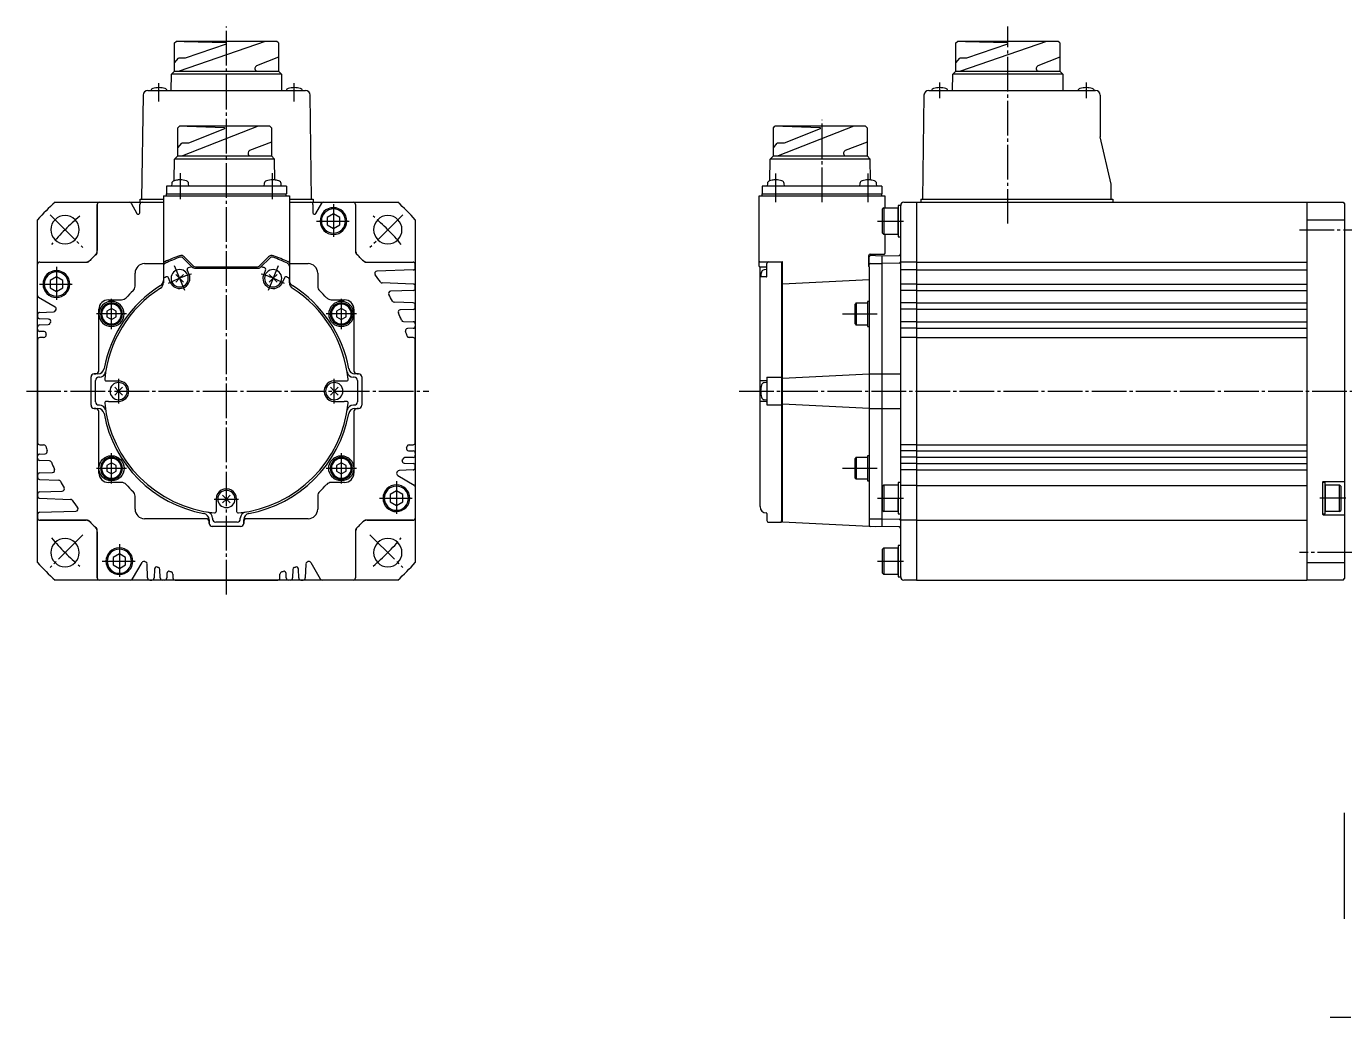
# Model space of a CAD drawing. Extents: x 0 to 707, y 0 to 380.
# Drawn here: x 0 to 418.7, y 65 to 379.8 of the extents above; entities that cross this region are included whole.
import ezdxf

# ---------------------------------------------------------------- set-up
doc = ezdxf.new("R2010")
doc.units = 0
doc.header["$MEASUREMENT"] = 0
doc.linetypes.add('DASH_CENTER', pattern=[14, 11, -1, 1, -1])
doc.layers.get('0').update_dxf_attribs({"linetype": 'CONTINUOUS'})
doc.layers.add('1', color=7, linetype='CONTINUOUS')

msp = doc.modelspace()

# ---------------------------------------------------------------- linework, layer by layer
at = {"color": 1, "linetype": 'DASH_CENTER'}
for p, q in [((63.54, 199.36), (63.54, 379.76)), ((311.72, 317.11), (311.72, 379.76)), ((42.1, 355.93), (42.1, 361.67)), ((85.1, 355.93), (85.1, 361.67)), ((290.12, 356.93), (290.12, 361.93)), ((336.62, 361.93), (336.62, 356.93)), ((252.72, 323.93), (252.72, 350.07)), ((48.86, 333.11), (48.86, 324.85)), ((78.22, 324.85), (78.22, 333.11)), ((238.04, 323.93), (238.04, 333.02)), ((267.4, 323.93), (267.4, 333.02)), ((97.54, 323.35), (97.54, 312.94)), ((7.51, 319.96), (17.95, 309.52)), ((119.58, 319.96), (109.14, 309.52)), ((92.12, 317.93), (102.53, 317.93)), ((270.34, 317.93), (278.61, 317.93)), ((404.35, 315.19), (421.1, 315.19)), ((9.54, 303.35), (9.54, 292.94)), ((50.32, 295.85), (47.07, 303.7)), ((80.02, 303.7), (76.77, 295.85)), ((4.12, 297.93), (14.53, 297.93)), ((27.04, 283.63), (27.04, 293.23)), ((100.04, 293.23), (100.04, 283.63)), ((31.84, 288.43), (22.24, 288.43)), ((104.84, 288.43), (95.24, 288.43)), ((259.22, 288.43), (270.72, 288.43)), ((0, 263.93), (127.85, 263.93)), ((29.29, 267.82), (29.29, 260.04)), ((97.79, 260.04), (97.79, 267.82)), ((226.42, 263.93), (475.72, 263.93)), ((232.47, 263.93), (236.33, 263.93)), ((27.04, 234.63), (27.04, 244.23)), ((100.04, 244.23), (100.04, 234.63)), ((22.24, 239.43), (31.84, 239.43)), ((95.24, 239.43), (104.84, 239.43)), ((259.22, 239.43), (270.72, 239.43)), ((117.54, 235.35), (117.54, 224.94)), ((59.65, 229.68), (67.43, 229.68)), ((112.12, 229.93), (122.53, 229.93)), ((270.34, 229.93), (278.61, 229.93)), ((419.1, 229.93), (410.84, 229.93)), ((17.95, 218.33), (7.51, 207.89)), ((109.14, 218.33), (119.58, 207.89)), ((29.54, 215.35), (29.54, 204.94)), ((24.12, 209.93), (34.53, 209.93)), ((270.34, 209.93), (278.61, 209.93)), ((421.1, 212.66), (404.35, 212.66)), ((476.72, 65), (414.1, 65))]:
    msp.add_line(p, q, dxfattribs=at)
at = {"color": 7, "linetype": 'Continuous'}
for p, q in [((47.05, 374.48), (47.55, 374.98)), ((47.05, 365.54), (47.05, 374.48)), ((79.54, 374.98), (47.55, 374.98)), ((79.54, 374.98), (47.56, 374.98)), ((75.87, 374.98), (48.57, 365.54)), ((50.07, 374.98), (63.49, 374.59)), ((63.49, 374.12), (50.48, 369.63)), ((63.49, 374.59), (63.49, 374.12)), ((80.04, 374.48), (79.54, 374.98)), ((80.04, 374.48), (80.04, 365.54)), ((295.23, 374.48), (295.73, 374.98)), ((295.23, 365.54), (295.23, 374.48)), ((327.72, 374.98), (295.73, 374.98)), ((327.72, 374.98), (295.74, 374.98)), ((324.05, 374.98), (296.75, 365.54)), ((298.25, 374.98), (311.67, 374.59)), ((311.67, 374.12), (298.66, 369.63)), ((311.67, 374.59), (311.67, 374.12)), ((328.22, 374.48), (327.72, 374.98)), ((328.22, 374.48), (328.22, 365.54)), ((47.05, 368.13), (48.3, 369.63)), ((50.48, 369.63), (48.3, 369.63)), ((80.04, 369.95), (73.08, 367.22)), ((295.23, 368.13), (296.48, 369.63)), ((298.66, 369.63), (296.48, 369.63)), ((328.22, 369.95), (321.26, 367.22)), ((46.01, 359.43), (46.05, 364.54)), ((46.05, 364.54), (47.05, 365.54)), ((81.04, 364.54), (46.05, 364.54)), ((47.05, 365.54), (73.35, 365.54)), ((72.6, 366.53), (72.6, 366.29)), ((73.35, 365.54), (80.04, 365.54)), ((80.04, 365.54), (81.04, 364.54)), ((80.04, 365.54), (81.04, 364.54)), ((81.04, 364.54), (81.07, 359.43)), ((294.2, 359.43), (294.23, 364.54)), ((294.23, 364.54), (295.23, 365.54)), ((329.22, 364.54), (294.23, 364.54)), ((295.23, 365.54), (321.53, 365.54)), ((320.78, 366.53), (320.78, 366.29)), ((321.53, 365.54), (328.22, 365.54)), ((328.22, 365.54), (329.22, 364.54)), ((328.22, 365.54), (329.22, 364.54)), ((329.22, 364.54), (329.25, 359.43)), ((37.08, 357.95), (36.61, 324.93)), ((38.58, 359.43), (63.6, 359.43)), ((63.6, 359.43), (88.62, 359.43)), ((90.6, 324.93), (90.12, 357.95)), ((285.1, 357.95), (284.63, 324.93)), ((286.6, 359.43), (313.12, 359.43)), ((313.12, 359.43), (339.62, 359.43)), ((341.12, 357.93), (341.12, 344.63)), ((48.1, 347.57), (48.6, 348.07)), ((48.1, 338.63), (48.1, 347.57)), ((77.35, 348.07), (48.6, 348.07)), ((77.35, 348.07), (48.86, 348.07)), ((73.68, 348.07), (49.62, 338.63)), ((51.12, 348.07), (62.97, 347.68)), ((62.97, 347.68), (62.97, 347.21)), ((77.85, 347.57), (77.35, 348.07)), ((77.85, 347.57), (77.85, 338.63)), ((237.28, 347.57), (237.78, 348.07)), ((237.28, 338.63), (237.28, 347.57)), ((266.53, 348.07), (237.78, 348.07)), ((266.53, 348.07), (238.04, 348.07)), ((262.86, 348.07), (238.8, 338.63)), ((240.3, 348.07), (252.15, 347.68)), ((252.15, 347.68), (252.15, 347.21)), ((267.03, 347.57), (266.53, 348.07)), ((267.03, 347.57), (267.03, 338.63)), ((62.97, 347.21), (51.53, 342.72)), ((252.15, 347.21), (240.71, 342.72)), ((344.62, 329.63), (341.12, 344.63)), ((48.1, 341.22), (49.35, 342.72)), ((51.53, 342.72), (49.35, 342.72)), ((70.41, 339.61), (70.41, 339.38)), ((77.85, 343.04), (70.88, 340.31)), ((237.28, 341.22), (238.53, 342.72)), ((240.71, 342.72), (238.53, 342.72)), ((259.59, 339.61), (259.59, 339.38)), ((267.03, 343.04), (260.07, 340.31)), ((46.99, 330.89), (47.1, 337.63)), ((47.1, 337.63), (48.1, 338.63)), ((78.85, 337.63), (47.1, 337.63)), ((48.1, 338.63), (71.16, 338.63)), ((71.16, 338.63), (77.85, 338.63)), ((77.85, 338.63), (78.85, 337.63)), ((77.85, 338.63), (78.85, 337.63)), ((78.95, 330.89), (78.85, 337.63)), ((236.17, 330.76), (236.28, 337.63)), ((236.28, 337.63), (237.28, 338.63)), ((268.03, 337.63), (236.28, 337.63)), ((237.28, 338.63), (260.34, 338.63)), ((260.34, 338.63), (267.03, 338.63)), ((267.03, 338.63), (268.03, 337.63)), ((267.03, 338.63), (268.03, 337.63)), ((268.13, 330.98), (268.03, 337.63)), ((82.59, 329.02), (44.49, 329.02)), ((44.49, 329.02), (44.49, 326.63)), ((44.49, 326.63), (82.59, 326.63)), ((44.54, 325.93), (44.54, 326.63)), ((46.19, 329.86), (46.11, 329.02)), ((51.61, 329.02), (51.54, 329.86)), ((75.55, 329.86), (75.47, 329.02)), ((80.97, 329.02), (80.9, 329.86)), ((82.54, 325.93), (82.54, 326.63)), ((82.59, 329.02), (82.59, 326.63)), ((233.67, 329.02), (233.67, 326.63)), ((271.77, 329.02), (233.67, 329.02)), ((233.67, 326.63), (271.77, 326.63)), ((233.72, 325.93), (233.72, 326.63)), ((235.37, 329.86), (235.29, 329.02)), ((240.79, 329.02), (240.72, 329.86)), ((264.73, 329.86), (264.65, 329.02)), ((270.15, 329.02), (270.08, 329.86)), ((271.72, 325.93), (271.72, 326.63)), ((271.77, 329.02), (271.77, 326.63)), ((344.62, 324.93), (344.62, 329.63)), ((9.13, 323.93), (22.54, 323.93)), ((22.54, 323.93), (24.54, 323.93)), ((22.54, 323.23), (22.54, 308.59)), ((22.54, 308.04), (22.54, 323.23)), ((23.18, 323.93), (32.64, 323.93)), ((23.24, 323.93), (23.54, 323.93)), ((23.54, 323.93), (24.24, 323.93)), ((24.54, 323.93), (39.54, 323.93)), ((33.25, 323.58), (35.11, 320.35)), ((36.05, 320.6), (36.05, 323.23)), ((36.1, 323.93), (36.1, 324.93)), ((36.1, 324.93), (43.54, 324.93)), ((36.1, 323.93), (36.6, 323.93)), ((36.75, 323.93), (43.54, 323.93)), ((43.54, 325.93), (83.54, 325.93)), ((43.54, 325.93), (83.54, 325.93)), ((43.54, 325.93), (83.54, 325.93)), ((43.54, 325.93), (43.54, 299.11)), ((83.54, 325.93), (83.54, 299.11)), ((83.54, 324.93), (91.1, 324.93)), ((83.54, 323.93), (90.34, 323.93)), ((87.54, 323.93), (103.84, 323.93)), ((90.6, 323.93), (91.1, 323.93)), ((91.04, 323.23), (91.04, 320.6)), ((91.1, 324.93), (91.1, 323.93)), ((91.97, 320.35), (93.84, 323.58)), ((94.44, 323.93), (103.84, 323.93)), ((102.84, 323.93), (103.54, 323.93)), ((103.54, 323.93), (103.84, 323.93)), ((103.84, 323.93), (104.54, 323.93)), ((104.54, 323.93), (117.96, 323.93)), ((104.54, 323.23), (104.54, 308.59)), ((104.54, 323.23), (104.54, 308.04)), ((232.72, 325.93), (272.72, 325.93)), ((232.72, 305.2), (232.72, 325.93)), ((272.72, 325.93), (272.72, 322.18)), ((276.92, 322.93), (276.92, 312.93)), ((277.72, 322.93), (276.92, 322.93)), ((277.72, 263.93), (277.72, 322.91)), ((278.71, 323.91), (281.22, 323.95)), ((281.22, 323.95), (282.72, 323.93)), ((282.72, 323.93), (406.72, 323.93)), ((282.72, 323.93), (282.72, 203.93)), ((284.12, 324.93), (284.12, 323.93)), ((284.12, 324.93), (345.12, 324.93)), ((345.12, 324.93), (345.12, 323.93)), ((406.72, 323.93), (418.22, 323.93)), ((406.72, 323.93), (406.72, 203.93)), ((418.22, 323.93), (418.72, 323.43)), ((418.72, 323.43), (418.72, 263.93)), ((3.54, 304.93), (3.54, 318.34)), ((97.54, 320.24), (95.54, 319.08)), ((95.54, 319.08), (95.54, 316.77)), ((99.54, 319.08), (97.54, 320.24)), ((99.54, 316.77), (99.54, 319.08)), ((123.54, 318.34), (123.54, 304.93)), ((272.32, 322.18), (271.92, 321.78)), ((271.92, 314.08), (271.92, 321.78)), ((272.32, 322.18), (272.32, 313.68)), ((272.32, 322.18), (276.92, 322.18)), ((276.92, 317.93), (276.92, 322.18)), ((406.72, 318.34), (418.72, 318.34)), ((95.54, 316.77), (97.54, 315.62)), ((97.54, 315.62), (99.54, 316.77)), ((271.92, 314.08), (272.32, 313.68)), ((276.92, 313.68), (276.92, 317.93)), ((276.92, 313.68), (272.32, 313.68)), ((272.72, 313.68), (272.72, 307.63)), ((276.92, 312.93), (277.72, 312.93)), ((49.78, 306.19), (52.6, 303.37)), ((50.17, 306.55), (53, 303.72)), ((74.09, 303.72), (76.92, 306.55)), ((74.48, 303.37), (77.3, 306.19)), ((267.52, 306.93), (267.52, 303.63)), ((267.72, 303.43), (267.72, 306.63)), ((268.02, 307.43), (272.52, 307.43)), ((269.72, 306.96), (268.02, 306.93)), ((269.72, 306.96), (271.72, 306.93)), ((271.72, 306.94), (277.23, 307.03)), ((271.72, 306.94), (271.72, 220.92)), ((277.72, 220.32), (277.72, 307.53)), ((3.54, 304.23), (3.54, 304.93)), ((3.54, 263.93), (3.54, 304.23)), ((3.54, 294.33), (3.54, 304.23)), ((4.24, 304.93), (18.88, 304.93)), ((4.24, 304.93), (19.43, 304.93)), ((37.54, 304.43), (43.54, 304.43)), ((43.54, 303.61), (43.54, 298.35)), ((51.7, 301.02), (51.11, 302.43)), ((53.66, 302.93), (73.42, 302.93)), ((53.71, 303.43), (73.38, 303.43)), ((75.98, 302.43), (75.39, 301.02)), ((83.54, 304.43), (89.54, 304.43)), ((107.65, 304.93), (122.84, 304.93)), ((108.21, 304.93), (122.84, 304.93)), ((122.87, 302.4), (111.35, 302)), ((123.54, 304.93), (123.54, 304.23)), ((123.54, 304.23), (123.54, 263.93)), ((123.54, 303.23), (123.54, 304.23)), ((123.54, 303.93), (123.54, 304.23)), ((123.54, 303.1), (123.54, 303.23)), ((232.72, 303.63), (232.72, 305.2)), ((232.92, 305), (240.02, 305)), ((232.92, 303.43), (235.17, 303.43)), ((233.02, 303.17), (233.02, 300.05)), ((233.22, 303.37), (235.02, 303.37)), ((235.22, 302.52), (234.38, 302.45)), ((235.02, 303.37), (235.02, 303.37)), ((235.22, 303.57), (235.22, 304.5)), ((235.22, 300.45), (235.22, 303.57)), ((239.82, 305), (239.82, 222.73)), ((240.22, 222.33), (240.22, 304.8)), ((267.72, 303.43), (267.72, 220.93)), ((268.02, 304.43), (269.72, 304.46)), ((269.72, 304.46), (271.72, 304.43)), ((277.23, 304.53), (271.72, 304.44)), ((282.72, 304.93), (406.72, 304.93)), ((282.72, 302.43), (406.72, 302.43)), ((9.54, 300.24), (7.54, 299.08)), ((7.54, 299.08), (7.54, 296.77)), ((11.54, 299.08), (9.54, 300.24)), ((11.54, 296.77), (11.54, 299.08)), ((34.54, 297.23), (34.54, 301.43)), ((45.69, 298.53), (45.11, 299.94)), ((48.69, 299.77), (47.46, 301.01)), ((48.69, 299.77), (47.46, 298.54)), ((48.69, 299.77), (49.93, 301.01)), ((48.69, 299.77), (49.93, 298.54)), ((77.16, 301.01), (78.39, 299.77)), ((77.16, 298.54), (78.39, 299.77)), ((79.63, 301.01), (78.39, 299.77)), ((79.63, 298.54), (78.39, 299.77)), ((81.98, 299.94), (81.4, 298.53)), ((83.54, 298.35), (83.54, 299.42)), ((92.54, 301.43), (92.54, 297.23)), ((122.87, 297.95), (113.07, 298.29)), ((233.02, 300.05), (233.02, 298.25)), ((233.02, 298.25), (233.02, 267.38)), ((235.02, 300.25), (233.22, 300.25)), ((235.02, 300.25), (235.02, 300.25)), ((240.22, 297.99), (267.72, 299.39)), ((282.72, 297.93), (406.72, 297.93)), ((3.89, 293.72), (9.12, 290.7)), ((7.54, 296.77), (9.54, 295.62)), ((9.54, 295.62), (11.54, 296.77)), ((122.87, 295.9), (115.69, 295.65)), ((123.54, 296.6), (123.54, 297.25)), ((282.72, 295.93), (406.72, 295.93)), ((4.22, 288.95), (8.66, 289.11)), ((23.04, 270.43), (23.04, 289.93)), ((27.04, 290.16), (25.54, 289.29)), ((25.54, 289.29), (25.54, 287.56)), ((26.04, 292.93), (30.24, 292.93)), ((28.54, 289.29), (27.04, 290.16)), ((28.54, 287.56), (28.54, 289.29)), ((96.85, 292.93), (101.04, 292.93)), ((100.04, 290.16), (98.54, 289.29)), ((98.54, 289.29), (98.54, 287.56)), ((101.54, 289.29), (100.04, 290.16)), ((101.54, 287.56), (101.54, 289.29)), ((104.04, 289.93), (104.04, 270.43)), ((122.87, 291.95), (116.88, 292.16)), ((122.87, 289.9), (118.77, 289.76)), ((123.54, 290.6), (123.54, 291.25)), ((263.57, 291.93), (263.22, 291.58)), ((263.22, 285.28), (263.22, 291.58)), ((263.57, 291.93), (267.22, 291.93)), ((263.57, 291.93), (263.57, 284.93)), ((267.72, 292.43), (267.22, 292.43)), ((267.22, 292.43), (267.22, 284.43)), ((282.72, 291.93), (406.72, 291.93)), ((282.72, 289.93), (406.72, 289.93)), ((3.54, 288.25), (3.54, 287.6)), ((7.06, 286.8), (4.22, 286.9)), ((4.22, 284.95), (6.92, 285.04)), ((25.54, 287.56), (27.04, 286.69)), ((27.04, 286.69), (28.54, 287.56)), ((98.54, 287.56), (100.04, 286.69)), ((100.04, 286.69), (101.54, 287.56)), ((119.76, 286.06), (122.87, 285.95)), ((123.54, 285.25), (123.54, 284.6)), ((263.22, 285.28), (263.57, 284.93)), ((267.22, 284.93), (263.57, 284.93)), ((282.72, 285.93), (406.72, 285.93)), ((3.54, 283.6), (3.54, 284.25)), ((5.67, 282.85), (4.22, 282.9)), ((5.48, 280.93), (4.24, 280.93)), ((122.87, 283.9), (121.1, 283.84)), ((122.9, 280.93), (121.61, 280.93)), ((267.22, 284.43), (267.72, 284.43)), ((282.72, 283.93), (406.72, 283.93)), ((282.72, 280.93), (406.72, 280.93)), ((3.54, 280.23), (3.54, 263.93)), ((123.54, 263.93), (123.54, 280.23)), ((20.54, 259.43), (20.54, 268.43)), ((20.54, 259.43), (20.54, 268.43)), ((20.54, 259.43), (20.54, 268.43)), ((20.54, 259.43), (20.54, 268.43)), ((21.54, 269.43), (22.04, 269.43)), ((22.73, 269.43), (21.54, 269.43)), ((23.2, 268.33), (22.94, 268.33)), ((104.14, 268.33), (103.89, 268.33)), ((105.54, 269.43), (104.36, 269.43)), ((105.04, 269.43), (105.54, 269.43)), ((106.54, 268.43), (106.54, 259.43)), ((106.54, 268.43), (106.54, 259.43)), ((106.54, 268.43), (106.54, 259.43)), ((106.54, 268.43), (106.54, 259.43)), ((235.22, 268.33), (235.22, 259.53)), ((235.22, 268.33), (239.82, 268.33)), ((240.22, 268.03), (267.72, 269.43)), ((267.72, 269.43), (271.72, 269.43)), ((271.72, 269.43), (277.72, 269.43)), ((3.54, 223.63), (3.54, 263.93)), ((3.54, 263.93), (3.54, 247.63)), ((21.94, 260.53), (21.94, 267.33)), ((25.38, 267.18), (26.09, 267.18)), ((26.09, 267.18), (29.29, 267.18)), ((29.29, 263.93), (28.06, 265.16)), ((29.29, 263.93), (28.06, 262.69)), ((29.29, 263.93), (30.53, 265.16)), ((29.29, 263.93), (30.53, 262.69)), ((97.79, 263.93), (96.56, 265.16)), ((97.79, 263.93), (96.56, 262.69)), ((97.79, 267.18), (100.99, 267.18)), ((97.79, 263.93), (99.03, 265.16)), ((97.79, 263.93), (99.03, 262.69)), ((100.99, 267.18), (101.71, 267.18)), ((105.14, 267.33), (105.14, 260.53)), ((123.54, 263.93), (123.54, 223.63)), ((123.54, 247.63), (123.54, 263.93)), ((233.02, 267.18), (233.02, 260.68)), ((235.02, 267.18), (233.22, 267.18)), ((235.22, 266.68), (234.38, 266.61)), ((235.02, 267.18), (234.99, 267.18)), ((277.72, 204.94), (277.72, 263.93)), ((418.72, 263.93), (418.72, 204.43)), ((26.09, 260.68), (25.38, 260.68)), ((26.09, 260.68), (29.29, 260.68)), ((97.79, 260.68), (100.99, 260.68)), ((101.71, 260.68), (100.99, 260.68)), ((233.02, 260.48), (233.02, 227.26)), ((234.99, 260.67), (233.22, 260.68)), ((234.38, 261.26), (235.22, 261.18)), ((234.99, 260.67), (235.02, 260.67)), ((267.72, 258.43), (240.22, 259.82)), ((22.04, 258.43), (21.54, 258.43)), ((21.54, 258.43), (22.73, 258.43)), ((22.94, 259.53), (23.2, 259.53)), ((23.04, 237.93), (23.04, 257.43)), ((103.89, 259.53), (104.14, 259.53)), ((104.04, 257.43), (104.04, 237.93)), ((104.36, 258.43), (105.54, 258.43)), ((105.54, 258.43), (105.04, 258.43)), ((235.22, 259.53), (239.82, 259.53)), ((267.72, 258.43), (271.72, 258.43)), ((271.72, 258.43), (277.72, 258.43)), ((3.54, 242.6), (3.54, 243.25)), ((4.22, 243.95), (5.99, 244.01)), ((4.24, 246.93), (5.48, 246.93)), ((122.87, 242.9), (120.16, 242.81)), ((121.42, 245), (122.87, 244.95)), ((121.61, 246.93), (122.84, 246.93)), ((123.54, 244.25), (123.54, 243.6)), ((263.57, 242.93), (263.22, 242.58)), ((263.57, 242.93), (263.57, 235.93)), ((263.57, 242.93), (267.22, 242.93)), ((267.22, 243.43), (267.22, 235.43)), ((267.72, 243.43), (267.22, 243.43)), ((282.72, 246.93), (406.72, 246.93)), ((282.72, 244.93), (406.72, 244.93)), ((282.72, 242.93), (406.72, 242.93)), ((7.33, 241.79), (4.22, 241.9)), ((27.04, 241.16), (25.54, 240.29)), ((25.54, 240.29), (25.54, 238.56)), ((28.54, 240.29), (27.04, 241.16)), ((28.54, 238.56), (28.54, 240.29)), ((100.04, 241.16), (98.54, 240.29)), ((98.54, 240.29), (98.54, 238.56)), ((101.54, 240.29), (100.04, 241.16)), ((101.54, 238.56), (101.54, 240.29)), ((122.87, 238.9), (118.43, 238.75)), ((120.02, 241.05), (122.87, 240.95)), ((123.54, 239.6), (123.54, 240.25)), ((263.22, 236.28), (263.22, 242.58)), ((282.72, 240.93), (406.72, 240.93)), ((282.72, 238.93), (406.72, 238.93)), ((3.54, 237.25), (3.54, 236.6)), ((4.22, 237.95), (8.32, 238.09)), ((4.22, 235.9), (10.21, 235.69)), ((25.54, 238.56), (27.04, 237.69)), ((30.24, 234.93), (26.04, 234.93)), ((27.04, 237.69), (28.54, 238.56)), ((101.04, 234.93), (96.85, 234.93)), ((98.54, 238.56), (100.04, 237.69)), ((100.04, 237.69), (101.54, 238.56)), ((117.96, 237.15), (123.19, 234.12)), ((263.22, 236.28), (263.57, 235.93)), ((267.22, 235.93), (263.57, 235.93)), ((267.22, 235.43), (267.72, 235.43)), ((277.72, 234.93), (276.92, 234.93)), ((276.92, 234.93), (276.92, 224.93)), ((411.72, 234.98), (411.72, 224.88)), ((412.52, 234.93), (411.72, 234.93)), ((418.72, 235.18), (411.92, 235.18)), ((412.52, 224.93), (412.52, 234.93)), ((3.54, 231.25), (3.54, 230.6)), ((4.22, 231.95), (11.4, 232.2)), ((34.54, 226.43), (34.54, 230.62)), ((63.54, 229.68), (62.3, 230.91)), ((63.54, 229.68), (64.78, 230.91)), ((92.54, 230.62), (92.54, 226.43)), ((117.54, 232.24), (115.54, 231.08)), ((115.54, 231.08), (115.54, 228.77)), ((119.54, 231.08), (117.54, 232.24)), ((119.54, 228.77), (119.54, 231.08)), ((123.54, 233.52), (123.54, 223.63)), ((272.32, 234.18), (271.92, 233.78)), ((271.92, 226.08), (271.92, 233.78)), ((272.32, 234.18), (276.92, 234.18)), ((272.32, 234.18), (272.32, 225.68)), ((282.72, 233.92), (406.72, 233.92)), ((412.52, 234.18), (412.52, 229.93)), ((412.52, 234.18), (417.12, 234.18)), ((417.12, 225.68), (417.12, 234.18)), ((417.52, 233.78), (417.12, 234.18)), ((417.52, 233.78), (417.52, 226.08)), ((4.22, 229.9), (14.02, 229.56)), ((60.29, 229.68), (60.29, 225.76)), ((63.54, 229.68), (62.3, 228.44)), ((63.54, 229.68), (64.78, 228.44)), ((66.79, 229.68), (66.79, 225.76)), ((115.54, 228.77), (117.54, 227.62)), ((117.54, 227.62), (119.54, 228.77)), ((276.92, 225.68), (276.92, 229.93)), ((412.52, 229.93), (412.52, 225.68)), ((3.54, 224.75), (3.54, 224.63)), ((3.54, 224.63), (3.54, 223.63)), ((3.54, 223.93), (3.54, 223.63)), ((3.54, 209.51), (3.54, 223.63)), ((4.22, 225.45), (15.74, 225.85)), ((4.24, 222.93), (18.88, 222.93)), ((19.43, 222.93), (4.24, 222.93)), ((57.04, 223.43), (37.54, 223.43)), ((58.04, 223.11), (58.04, 221.93)), ((58.04, 221.93), (58.04, 222.43)), ((59.14, 223.58), (59.14, 223.33)), ((66.94, 222.33), (60.14, 222.33)), ((67.94, 223.33), (67.94, 223.58)), ((69.04, 221.93), (69.04, 223.11)), ((69.04, 222.43), (69.04, 221.93)), ((89.54, 223.43), (70.04, 223.43)), ((122.84, 222.93), (107.65, 222.93)), ((108.21, 222.93), (122.84, 222.93)), ((123.54, 223.93), (123.54, 223.63)), ((123.54, 223.63), (123.54, 222.93)), ((123.54, 222.93), (123.54, 209.51)), ((235.02, 225.26), (234.99, 225.26)), ((235.22, 225.06), (235.22, 222.83)), ((235.72, 222.33), (239.82, 222.33)), ((239.82, 222.33), (239.82, 222.73)), ((239.82, 222.73), (240.22, 222.73)), ((267.72, 220.93), (240.22, 222.33)), ((268.02, 223.42), (269.72, 223.39)), ((269.72, 223.39), (271.72, 223.43)), ((271.72, 223.42), (277.23, 223.32)), ((271.92, 226.08), (272.32, 225.68)), ((276.92, 225.68), (272.32, 225.68)), ((276.92, 224.93), (277.72, 224.93)), ((282.72, 222.93), (406.72, 222.93)), ((411.72, 224.93), (412.52, 224.93)), ((411.92, 224.68), (418.72, 224.68)), ((417.12, 225.68), (412.52, 225.68)), ((417.12, 225.68), (417.52, 226.08)), ((22.54, 204.63), (22.54, 219.82)), ((22.54, 219.26), (22.54, 204.63)), ((63.54, 220.93), (59.04, 220.93)), ((68.04, 220.93), (59.04, 220.93)), ((68.04, 220.93), (63.54, 220.93)), ((104.54, 219.82), (104.54, 204.63)), ((104.54, 219.26), (104.54, 204.63)), ((269.72, 220.89), (268.02, 220.92)), ((271.72, 220.93), (269.72, 220.89)), ((277.23, 220.82), (271.72, 220.92)), ((272.32, 214.18), (271.92, 213.78)), ((271.92, 206.08), (271.92, 213.78)), ((272.32, 214.18), (276.92, 214.18)), ((272.32, 214.18), (272.32, 205.68)), ((277.72, 214.93), (276.92, 214.93)), ((276.92, 214.93), (276.92, 204.93)), ((276.92, 209.93), (276.92, 214.18)), ((29.54, 212.24), (27.54, 211.08)), ((27.54, 211.08), (27.54, 208.77)), ((31.54, 211.08), (29.54, 212.24)), ((31.54, 208.77), (31.54, 211.08)), ((33.75, 204.28), (36.77, 209.51)), ((90.32, 209.51), (93.34, 204.28)), ((276.92, 205.68), (276.92, 209.93)), ((406.72, 209.51), (418.72, 209.51)), ((27.54, 208.77), (29.54, 207.62)), ((29.54, 207.62), (31.54, 208.77)), ((38.52, 204.6), (38.36, 209.04)), ((40.67, 207.45), (40.57, 204.6)), ((42.52, 204.6), (42.43, 207.31)), ((44.62, 206.05), (44.57, 204.6)), ((46.54, 205.86), (46.54, 204.63)), ((80.54, 204.63), (80.54, 205.86)), ((82.52, 204.6), (82.47, 206.05)), ((84.66, 207.31), (84.57, 204.6)), ((86.52, 204.6), (86.42, 207.45)), ((88.72, 209.04), (88.57, 204.6)), ((271.92, 206.08), (272.32, 205.68)), ((276.92, 205.68), (272.32, 205.68)), ((22.54, 203.93), (9.13, 203.93)), ((23.24, 203.93), (22.54, 203.93)), ((63.54, 203.93), (23.24, 203.93)), ((23.54, 203.93), (23.24, 203.93)), ((33.14, 203.93), (23.24, 203.93)), ((39.22, 203.93), (39.87, 203.93)), ((43.87, 203.93), (43.22, 203.93)), ((47.24, 203.93), (63.54, 203.93)), ((103.84, 203.93), (63.54, 203.93)), ((63.54, 203.93), (79.84, 203.93)), ((83.87, 203.93), (83.22, 203.93)), ((87.22, 203.93), (87.87, 203.93)), ((103.84, 203.93), (93.95, 203.93)), ((104.54, 203.93), (103.84, 203.93)), ((117.96, 203.93), (104.54, 203.93)), ((276.92, 204.93), (277.72, 204.93)), ((281.22, 203.9), (278.71, 203.94)), ((282.72, 203.93), (281.22, 203.9)), ((282.72, 203.93), (406.72, 203.93)), ((418.22, 203.93), (406.72, 203.93)), ((418.22, 203.93), (418.72, 204.43)), ((418.72, 96.34), (418.72, 130))]:
    msp.add_line(p, q, dxfattribs=at)
for centre, major_axis, start_param, end_param in [((73.35, 366.53), (-0.53, 0.53), -0.411514, 0.785398), ((73.35, 366.29), (-0.53, 0.53), 0.785398, 2.356194), ((321.53, 366.53), (-0.53, 0.53), -0.411514, 0.785398), ((321.53, 366.29), (-0.53, 0.53), 0.785398, 2.356194), ((42.1, 353.31), (4.95, 4.95), 0.785398, 1.069137), ((42.1, 353.31), (4.95, 4.95), 0.50166, 0.785398), ((85.1, 353.31), (4.95, 4.95), 0.785398, 1.069137), ((85.1, 353.31), (4.95, 4.95), 0.50166, 0.785398), ((290.12, 353.31), (-4.95, 4.95), -0.785398, -0.50166), ((290.12, 353.31), (4.95, 4.95), 0.50166, 0.785398), ((336.62, 353.31), (-4.95, 4.95), -0.785398, -0.50166), ((336.62, 353.31), (4.95, 4.95), 0.50166, 0.785398), ((38.58, 357.93), (-1.06, 1.06), -0.785398, 0.771031), ((40.42, 359.07), (-0.707, 0.707), -0.50166, 0.417199), ((43.78, 359.07), (0.707, 0.707), 5.865986, 6.784845), ((83.42, 359.07), (-0.707, 0.707), -0.50166, 0.417199), ((86.78, 359.07), (0.707, 0.707), 5.865986, 6.784845), ((88.62, 357.93), (1.06, 1.06), 5.512154, 7.068583), ((286.6, 357.93), (-1.06, 1.06), -0.785398, 0.771031), ((288.44, 359.07), (0.707, 0.707), 1.069137, 1.987996), ((291.8, 359.07), (0.707, 0.707), 5.865986, 6.784845), ((334.94, 359.07), (-0.707, 0.707), -0.50166, 0.417199), ((338.3, 359.07), (0.707, 0.707), 5.865986, 6.784845), ((339.62, 357.93), (1.06, 1.06), 5.497787, 7.068583), ((71.16, 339.61), (-0.53, 0.53), -0.411514, 0.785398), ((71.16, 339.38), (-0.53, 0.53), 0.785398, 2.356194), ((260.34, 339.61), (-0.53, 0.53), -0.411514, 0.785398), ((260.34, 339.38), (-0.53, 0.53), 0.785398, 2.356194), ((48.86, 324.02), (-4.95, 4.95), -0.613829, -0.50166), ((48.86, 324.02), (-4.95, 4.95), -0.785398, -0.613829), ((48.86, 324.02), (4.95, 4.95), 0.50166, 0.785398), ((78.22, 324.02), (-4.95, 4.95), -0.785398, -0.50166), ((78.22, 324.02), (-4.95, 4.95), -0.956967, -0.785398), ((78.22, 324.02), (-4.95, 4.95), -1.069137, -0.956967), ((238.04, 324.02), (-4.95, 4.95), -0.613844, -0.50166), ((238.04, 324.02), (-4.95, 4.95), -0.785398, -0.613844), ((238.04, 324.02), (4.95, 4.95), 0.50166, 0.785398), ((267.4, 324.02), (-4.95, 4.95), -0.785398, -0.50166), ((267.4, 324.02), (-4.95, 4.95), -0.956967, -0.785398), ((267.4, 324.02), (-4.95, 4.95), -1.069137, -0.956967), ((47.18, 329.78), (0.707, 0.707), 1.069137, 2.268928), ((50.54, 329.78), (0.707, 0.707), 5.585054, 6.784845), ((76.54, 329.78), (-0.707, 0.707), -0.501659, 0.698132), ((79.9, 329.78), (0.707, 0.707), 5.585054, 6.784845), ((236.36, 329.78), (0.707, 0.707), 1.069137, 2.268928), ((239.72, 329.78), (0.707, 0.707), 5.585054, 6.784845), ((265.72, 329.78), (0.707, 0.707), 1.069137, 2.268928), ((269.08, 329.78), (-0.707, 0.707), 4.014257, 5.214048), ((63.54, 263.93), (57.28, 57.28), 1.522022, 1.61957), ((23.24, 323.23), (0.495, 0.495), 0.785398, 2.356194), ((23.24, 323.23), (-0.495, 0.495), -0.785398, 0.785398), ((32.64, 323.23), (-0.495, 0.495), 4.45059, 5.497787), ((36.75, 323.23), (-0.495, 0.495), -0.785398, 0.785398), ((90.34, 323.23), (-0.495, 0.495), 3.926991, 5.497787), ((94.44, 323.23), (-0.495, 0.495), -0.785398, 0.261799), ((103.84, 323.23), (0.495, 0.495), 5.497787, 7.068583), ((103.84, 323.23), (0.495, 0.495), 5.497787, 7.068583), ((63.54, 263.93), (63, 50.91), 0.056988, 0.154536), ((278.72, 322.91), (0.707, 0.707), 0.802851, 2.356194), ((12.28, 315.19), (4.49, 0.34), -0.075599, 6.207586), ((35.55, 320.6), (0.354, 0.354), 2.879793, 5.497787), ((91.54, 320.6), (0.354, 0.354), 2.356194, 4.974188), ((97.54, 317.93), (-3.86, 1.78), 3.57474, 9.857925), ((97.54, 317.93), (-2.72, 2.72), 3.926991, 10.210176), ((114.81, 315.19), (4.49, 0.34), -0.075599, 6.207586), ((63.54, 263.93), (-42.43, 42.43), -0.028066, 0.028066), ((20.54, 308.59), (-1.41, 1.41), 3.122597, 3.926991), ((21.84, 308.04), (-0.495, 0.495), 3.113527, 3.926991), ((63.54, 263.93), (-32.17, 32.17), -0.451143, -0.34076), ((63.54, 263.93), (-31.82, 31.82), -0.450378, -0.338891), ((49.11, 305.49), (1.06, 1.06), 0, 1.119653), ((49.08, 305.48), (0.707, 0.707), 6.283185, 7.403604), ((77.98, 305.49), (-1.06, 1.06), -1.119653, 0), ((78.01, 305.48), (0.707, 0.707), 0.450378, 1.570796), ((63.54, 263.93), (-43.26, 12.39), 4.544711, 4.656198), ((63.54, 263.93), (-42.92, 15.09), 4.605836, 4.716219), ((106.54, 308.59), (-1.41, 1.41), 0.785398, 1.589792), ((105.24, 308.04), (0.495, 0.495), 2.356194, 3.169659), ((63.54, 263.93), (42.43, 42.43), 6.255119, 6.311251), ((268.02, 306.93), (-0.354, 0.354), -0.785398, 0.785398), ((268.02, 306.63), (0.212, 0.212), 0.802851, 2.356194), ((272.52, 307.63), (-0.141, 0.141), 2.356194, 3.926991), ((277.22, 307.53), (-0.354, 0.354), 2.373648, 3.926991), ((4.24, 304.23), (0.495, 0.495), 0.785398, 2.356194), ((4.24, 304.23), (0.495, 0.495), 0.785398, 2.356194), ((9.54, 297.93), (-3.86, 1.78), 3.57474, 9.857925), ((9.54, 297.93), (-2.72, 2.72), 3.926991, 10.210176), ((18.88, 306.93), (1.41, 1.41), 3.926991, 4.731384), ((19.43, 305.63), (0.495, 0.495), 3.926991, 4.740455), ((37.54, 301.43), (-2.12, 2.12), -0.785398, 0.785398), ((43.84, 305.27), (0.212, 0.212), 2.356194, 4.371629), ((44.54, 303.61), (-0.707, 0.707), -0.338891, 0.785398), ((48.69, 299.77), (1.94, 1.94), 5.497787, 11.780972), ((51.57, 302.62), (0.354, 0.354), 1.085418, 2.748894), ((63.54, 263.93), (28.99, 28.99), 1.063809, 1.085418), ((52.41, 302.87), (0.354, 0.354), 0.10944, 1.063809), ((53.66, 304.43), (-1.06, 1.06), 1.570796, 2.356194), ((53.71, 304.43), (0.707, 0.707), 3.141593, 3.926991), ((73.38, 304.43), (0.707, 0.707), 3.926991, 4.712389), ((73.42, 304.43), (-1.06, 1.06), 2.356194, 3.032153), ((74.67, 302.87), (-0.354, 0.354), -1.063809, -0.10944), ((63.54, 263.93), (28.99, 28.99), 0.483918, 0.506987), ((78.39, 299.77), (1.94, 1.94), 5.497787, 11.780972), ((75.51, 302.62), (-0.354, 0.354), 3.534292, 5.197768), ((82.54, 303.61), (0.707, 0.707), 5.497787, 6.622076), ((83.24, 305.27), (0.212, 0.212), 3.482353, 5.497787), ((89.54, 301.43), (2.12, 2.12), 5.497787, 7.068583), ((108.21, 306.93), (1.41, 1.41), 3.122597, 3.926991), ((107.65, 305.63), (-0.495, 0.495), 1.54273, 2.356194), ((111.37, 301.3), (0.495, 0.495), 0.820305, 3.019501), ((122.84, 304.23), (0.495, 0.495), 5.497787, 7.068583), ((122.84, 304.23), (0.495, 0.495), 5.497787, 7.068583), ((122.84, 303.1), (-0.495, 0.495), 2.391101, 3.926991), ((232.92, 305.2), (-0.141, 0.141), 0.785397, 2.356194), ((232.92, 303.63), (-0.141, 0.141), 0.785397, 2.356194), ((232.92, 303.63), (-0.141, 0.141), 0.785397, 2.356194), ((233.22, 303.17), (-0.141, 0.141), -0.785176, 0.785398), ((240.22, 299.77), (4.95, 4.95), 2.072456, 2.288409), ((234.46, 301.45), (0.707, 0.707), 0.872665, 2.072456), ((235.02, 303.57), (0.141, 0.141), 3.926991, 5.497787), ((235.72, 304.5), (0.354, 0.354), 0.785398, 2.356194), ((240.02, 304.8), (0.141, 0.141), 5.497787, 7.068583), ((267.72, 303.63), (-0.141, 0.141), 0.785398, 2.356194), ((268.02, 304.13), (0.212, 0.212), 0.802851, 2.356194), ((277.22, 305.03), (-0.354, 0.354), 2.373648, 3.926991), ((63.54, 263.93), (39.44, 2.16), 2.074784, 2.905116), ((41.54, 299.11), (1.41, 1.41), 4.485733, 5.497787), ((41.54, 298.35), (1.41, 1.41), 4.495713, 5.497787), ((44.04, 299.42), (0.354, 0.354), 1.287759, 2.356194), ((63.54, 263.93), (28.99, 28.99), 1.270868, 1.287759), ((44.65, 299.75), (0.354, 0.354), 5.890486, 7.554054), ((48.69, 299.77), (-3.13, 0.87), 0.665181, 3.414075), ((48.69, 299.77), (-2.3, 2.3), 3.926991, 4.31969), ((78.39, 299.77), (-2.3, 2.3), 0.392699, 0.785398), ((78.39, 299.77), (3.21, 0.49), 2.989856, 5.73875), ((82.44, 299.75), (0.354, 0.354), 0.299928, 1.963495), ((63.54, 263.93), (-28.99, 28.99), -1.287759, -1.269351), ((83.04, 299.42), (0.354, 0.354), 5.497787, 6.566223), ((85.54, 299.11), (-1.41, 1.41), 0.785398, 1.797452), ((85.54, 298.35), (1.41, 1.41), 2.356194, 3.358269), ((63.54, 263.93), (-39.47, 1.59), 3.363508, 4.19384), ((63.54, 263.93), (-36.32, 47.76), 4.678119, 4.725537), ((113.09, 298.99), (0.495, 0.495), 2.972084, 3.892084), ((122.84, 297.25), (0.495, 0.495), 5.497787, 7.033677), ((233.22, 300.05), (-0.141, 0.141), -0.785398, 0.785398), ((235.02, 300.45), (-0.141, 0.141), 2.356194, 3.926991), ((4.24, 294.33), (0.495, 0.495), 2.356194, 3.403392), ((63.54, 263.93), (38.71, 3.24), 2.055997, 2.960131), ((30.24, 294.93), (-1.41, 1.41), 2.356194, 3.177428), ((63.54, 263.93), (30.76, 30.76), 1.534961, 1.606632), ((32.54, 297.23), (-1.41, 1.41), 3.105757, 3.926991), ((63.54, 263.93), (-38.85, 0.1), 3.242008, 4.146142), ((94.54, 297.23), (1.41, 1.41), 2.356194, 3.177428), ((63.54, 263.93), (-30.76, 30.76), 4.676553, 4.748225), ((96.85, 294.93), (-1.41, 1.41), 1.534961, 2.356194), ((115.71, 294.95), (0.495, 0.495), 0.820305, 2.892705), ((63.54, 263.93), (52.36, 29.3), -0.013259, 0.026419), ((122.84, 296.6), (-0.495, 0.495), 2.391101, 3.926991), ((4.24, 288.25), (0.495, 0.495), 0.820305, 2.356194), ((8.64, 289.8), (-0.495, 0.495), 2.391101, 3.486558), ((8.77, 290.1), (-0.495, 0.495), 3.481217, 4.974188), ((63.54, 263.93), (25.77, 54.18), 1.569045, 1.574386), ((26.04, 289.93), (-2.12, 2.12), -0.785398, 0.785398), ((27.04, 288.43), (3.77, 1.34), -0.34159, 5.941595), ((27.04, 288.43), (-3.44, 0.67), 3.33417, 9.617355), ((27.04, 288.43), (-2.23, 2.23), 3.926991, 10.210176), ((100.04, 288.43), (3.77, 1.34), -0.34159, 5.941595), ((100.04, 288.43), (-3.44, 0.67), 3.33417, 9.617355), ((100.04, 288.43), (-2.23, 2.23), 3.926991, 10.210176), ((101.04, 289.93), (2.12, 2.12), 5.497787, 7.068583), ((116.9, 292.86), (-0.495, 0.495), 1.282231, 2.321288), ((118.8, 289.06), (0.495, 0.495), 0.820305, 2.78311), ((122.84, 291.25), (0.495, 0.495), 5.497787, 7.033677), ((122.84, 290.6), (-0.495, 0.495), 2.391101, 3.926991), ((4.24, 287.6), (-0.495, 0.495), 0.785398, 2.321288), ((4.24, 284.25), (0.495, 0.495), 0.820305, 2.356194), ((6.9, 285.74), (-0.495, 0.495), 2.391101, 3.55933), ((7.04, 286.1), (-0.495, 0.495), 3.552969, 5.462881), ((63.54, 263.93), (21.71, 55.93), 1.566993, 1.573354), ((63.54, 263.93), (42.43, 42.43), 5.883413, 5.924703), ((119.79, 286.76), (-0.495, 0.495), 1.171024, 2.321288), ((122.84, 285.25), (0.495, 0.495), 5.497787, 7.033677), ((4.24, 283.6), (0.495, 0.495), 2.356194, 3.892084), ((4.24, 280.23), (-0.495, 0.495), -0.785398, 0.785398), ((5.48, 281.63), (0.495, 0.495), 3.926991, 5.20189), ((5.64, 282.15), (-0.495, 0.495), 3.622018, 5.462881), ((63.54, 263.93), (17.73, 57.32), 1.565859, 1.574935), ((121.12, 283.14), (-0.495, 0.495), -0.750492, 1.107496), ((63.54, 263.93), (57.22, 18.04), -0.009519, 0.016682), ((121.61, 281.63), (-0.495, 0.495), 1.081295, 2.356194), ((122.84, 280.23), (0.495, 0.495), 5.497787, 7.068583), ((122.84, 284.6), (-0.495, 0.495), 2.391101, 3.926991), ((21.54, 268.43), (0.707, 0.707), 0.785398, 2.356194), ((21.54, 268.43), (-0.707, 0.707), -0.785415, 0.785398), ((21.54, 268.43), (0.707, 0.707), 0.785398, 2.356194), ((22.94, 267.33), (0.707, 0.707), 0.785398, 2.356194), ((22.04, 270.43), (-0.707, 0.707), 2.356178, 3.926991), ((22.73, 271.43), (1.41, 1.41), 3.926991, 5.316066), ((23.2, 270.33), (-1.41, 1.41), 2.356194, 3.769672), ((103.89, 270.33), (-1.41, 1.41), 0.942717, 2.356194), ((104.36, 271.43), (1.41, 1.41), 2.537916, 3.926991), ((105.04, 270.43), (-0.707, 0.707), 0.785398, 2.356211), ((104.14, 267.33), (-0.707, 0.707), 3.926991, 5.497787), ((105.54, 268.43), (0.707, 0.707), 5.497787, 7.0686), ((105.54, 268.43), (-0.707, 0.707), 3.926991, 5.497787), ((105.54, 268.43), (-0.707, 0.707), 3.926991, 5.497787), ((25.38, 267.68), (0.354, 0.354), 2.258254, 3.926991), ((29.29, 263.93), (1.94, 1.94), 5.497787, 11.780972), ((29.29, 263.93), (2.3, 2.3), 3.926991, 7.068583), ((97.79, 263.93), (2.3, 2.3), 0.785398, 3.926991), ((97.79, 263.93), (1.94, 1.94), 5.497787, 11.780972), ((101.71, 267.68), (-0.354, 0.354), 2.356194, 4.024931), ((233.22, 267.38), (-0.141, 0.141), 0.785398, 2.355856), ((240.22, 263.93), (-4.95, 4.95), 0.50166, 0.785398), ((240.22, 263.93), (-4.95, 4.95), 0.785398, 1.069137), ((234.46, 265.61), (0.707, 0.707), 0.872665, 2.072456), ((235.02, 266.98), (0.141, 0.141), 5.497787, 7.068583), ((22.94, 260.53), (-0.707, 0.707), 0.785398, 2.356194), ((25.38, 260.18), (0.354, 0.354), 0.785398, 2.454135), ((63.54, 263.93), (-38.85, 0.59), 0.113023, 1.48791), ((63.54, 263.93), (38.83, 1.22), -1.504388, -0.129443), ((101.71, 260.18), (-0.354, 0.354), 3.829051, 5.497787), ((104.14, 260.53), (0.707, 0.707), 3.926991, 5.497787), ((233.22, 260.48), (-0.141, 0.141), -0.787547, 0.785398), ((234.46, 262.25), (0.707, 0.707), 2.639933, 3.839724), ((235.02, 260.87), (0.141, 0.141), 3.926991, 5.497787), ((21.54, 259.43), (-0.707, 0.707), 0.785398, 2.356194), ((21.54, 259.43), (0.707, 0.707), 2.356194, 3.926974), ((21.54, 259.43), (-0.707, 0.707), 0.785398, 2.356194), ((22.04, 257.43), (-0.707, 0.707), 3.926991, 5.49777), ((22.73, 256.43), (-1.41, 1.41), 4.108712, 5.497787), ((23.2, 257.53), (-1.41, 1.41), 4.08431, 5.497787), ((63.54, 263.93), (39.47, 1.59), 3.283149, 4.490474), ((63.54, 263.93), (-39.5, 0.37), 1.76126, 2.969344), ((103.89, 257.53), (1.41, 1.41), 0.785398, 2.198876), ((104.36, 256.43), (-1.41, 1.41), -0.785398, 0.603677), ((105.04, 257.43), (-0.707, 0.707), -0.785381, 0.785398), ((105.54, 259.43), (-0.707, 0.707), 2.356211, 3.926991), ((105.54, 259.43), (0.707, 0.707), 3.926991, 5.497787), ((105.54, 259.43), (0.707, 0.707), 3.926991, 5.497787), ((4.24, 247.63), (-0.495, 0.495), 0.785398, 2.356194), ((122.84, 247.63), (0.495, 0.495), 3.926991, 5.497787), ((4.24, 243.25), (-0.495, 0.495), -0.750492, 0.785398), ((5.48, 246.23), (-0.495, 0.495), 4.222888, 5.497787), ((5.96, 244.71), (0.495, 0.495), 3.961897, 5.819885), ((63.54, 263.93), (-42.43, 42.43), 1.081295, 1.107496), ((27.04, 239.43), (-3.77, 1.33), 3.480214256408793, 9.76339956358838), ((27.04, 239.43), (-3.44, 0.67), 3.33417, 9.617355), ((100.04, 239.43), (-3.77, 1.33), 3.480214256408793, 9.76339956358838), ((100.04, 239.43), (-3.44, 0.67), 3.33417, 9.617355), ((121.44, 245.7), (-0.495, 0.495), 0.480426, 2.321288), ((63.54, 263.93), (-57.31, 17.75), 3.136942, 3.146017), ((121.61, 246.23), (0.495, 0.495), 0.785398, 2.060297), ((122.84, 244.25), (0.495, 0.495), 5.497787, 7.033677), ((122.84, 243.6), (-0.495, 0.495), 2.391101, 3.926991), ((4.24, 242.6), (0.495, 0.495), 2.356194, 3.892084), ((7.3, 241.09), (-0.495, 0.495), 4.312617, 5.462881), ((63.54, 263.93), (-24.05, 54.97), 1.544056, 1.585346), ((8.29, 238.79), (0.495, 0.495), 3.961897, 5.924703), ((27.04, 239.43), (-2.23, 2.23), 3.926991, 10.210176), ((100.04, 239.43), (-2.23, 2.23), 3.926991, 10.210176), ((118.45, 238.05), (0.495, 0.495), 0.820305, 1.915762), ((120.05, 241.75), (0.495, 0.495), 1.982173, 3.892084), ((63.54, 263.93), (-55.91, 21.77), 3.138858, 3.145219), ((120.19, 242.11), (0.495, 0.495), 0.820305, 1.988533), ((122.84, 239.63), (0.495, 0.495), 3.926991, 5.497787), ((122.84, 240.25), (0.495, 0.495), 5.497787, 7.033677), ((4.24, 237.25), (0.495, 0.495), 0.820305, 2.356194), ((4.24, 236.6), (0.495, 0.495), 2.356194, 3.892084), ((10.18, 234.99), (0.495, 0.495), 5.99462, 7.033677), ((63.54, 263.93), (-29.88, 52.03), 1.546244, 1.585921), ((26.04, 237.93), (2.12, 2.12), 2.356194, 3.926991), ((30.24, 232.93), (1.41, 1.41), 6.24735, 7.068583), ((96.85, 232.93), (-1.41, 1.41), -0.785398, 0.035836), ((101.04, 237.93), (2.12, 2.12), 3.926991, 5.497787), ((118.31, 237.75), (0.495, 0.495), 1.910365, 3.403392), ((63.54, 263.93), (-54.19, 25.75), 3.13936, 3.144757), ((411.92, 234.98), (-0.141, 0.141), -0.785398, 0.785398), ((4.24, 231.25), (0.495, 0.495), 0.820305, 2.356194), ((4.24, 230.6), (0.495, 0.495), 2.356194, 3.892084), ((11.37, 232.9), (0.495, 0.495), 3.961897, 6.034298), ((63.54, 263.93), (-30.76, 30.76), 1.534961, 1.606632), ((32.54, 230.62), (1.41, 1.41), 5.497787, 6.319021), ((63.54, 229.68), (2.3, 2.3), 5.497787, 8.63938), ((63.54, 229.68), (1.94, 1.94), 5.497787, 11.780972), ((94.54, 230.62), (-1.41, 1.41), -0.035836, 0.785398), ((63.54, 263.93), (-30.76, 30.76), 3.105757, 3.177428), ((117.54, 229.93), (-3.86, 1.78), 3.57474, 9.857925), ((117.54, 229.93), (-2.72, 2.72), 3.926991, 10.210176), ((122.84, 233.52), (0.495, 0.495), 5.497787, 6.544985), ((14, 228.86), (0.495, 0.495), 6.113676, 7.033677), ((63.54, 263.93), (-42.43, 42.43), 1.401287, 1.448705), ((15.71, 226.55), (0.495, 0.495), 3.961897, 6.161094), ((37.54, 226.43), (-2.12, 2.12), 0.785398, 2.356194), ((89.54, 226.43), (2.12, 2.12), 3.926991, 5.497787), ((235.02, 227.26), (-1.41, 1.41), 0.785398, 2.336965), ((4.24, 224.75), (0.495, 0.495), 0.820305, 2.356194), ((4.24, 223.63), (-0.495, 0.495), 0.785398, 2.356194), ((4.24, 223.63), (-0.495, 0.495), 0.785398, 2.356194), ((18.88, 220.93), (-1.41, 1.41), 4.693394, 5.497787), ((19.43, 222.23), (0.495, 0.495), 6.255119, 7.068583), ((63.54, 263.93), (-42.43, 42.43), 1.54273, 1.598862), ((56.04, 223.11), (1.41, 1.41), 5.497787, 6.886834), ((57.04, 222.43), (-0.707, 0.707), 3.926991, 5.497787), ((57.14, 223.58), (1.41, 1.41), 5.497787, 6.911236), ((59.04, 221.93), (-0.707, 0.707), 0.785398, 2.356194), ((59.04, 221.93), (-0.707, 0.707), 0.785398, 2.356194), ((59.04, 221.93), (-0.707, 0.707), 0.785398, 2.356194), ((60.14, 223.33), (-0.707, 0.707), 0.785398, 2.356194), ((59.79, 225.76), (0.354, 0.354), 3.829021, 5.497787), ((67.29, 225.76), (0.354, 0.354), 2.356194, 4.024901), ((66.94, 223.33), (0.707, 0.707), 3.926991, 5.497787), ((69.94, 223.58), (-1.41, 1.41), -0.628051, 0.785398), ((68.04, 221.93), (0.707, 0.707), 3.926991, 5.497787), ((68.04, 221.93), (0.707, 0.707), 3.926991, 5.497787), ((68.04, 221.93), (0.707, 0.707), 3.926991, 5.497787), ((71.04, 223.11), (1.41, 1.41), 0.980971, 2.356194), ((70.04, 222.43), (0.707, 0.707), 0.785398, 2.356194), ((63.54, 263.93), (-42.43, 42.43), 3.113527, 3.169659), ((108.21, 220.93), (1.41, 1.41), 0.785398, 1.589792), ((107.65, 222.23), (-0.495, 0.495), -0.785398, 0.028066), ((122.84, 223.63), (0.495, 0.495), 3.926991, 5.497787), ((122.84, 223.63), (0.495, 0.495), 3.926991, 5.497787), ((235.02, 225.06), (0.141, 0.141), 5.497787, 7.068583), ((235.72, 222.83), (0.354, 0.354), 2.356194, 3.926991), ((268.02, 223.72), (0.212, 0.212), 2.356194, 3.909538), ((277.22, 222.82), (-0.354, 0.354), 3.926991, 5.480334), ((411.92, 224.88), (-0.141, 0.141), 0.785398, 2.356194), ((20.54, 219.26), (1.41, 1.41), 5.497787, 6.302181), ((21.84, 219.82), (0.495, 0.495), 5.497787, 6.311251), ((106.54, 219.26), (-1.41, 1.41), -0.018995, 0.785398), ((105.24, 219.82), (-0.495, 0.495), -0.028066, 0.785398), ((268.02, 221.22), (0.212, 0.212), 2.356194, 3.909538), ((277.22, 220.32), (-0.354, 0.354), 3.926991, 5.480334), ((12.28, 212.66), (4.49, 0.34), -0.075599, 6.207586), ((29.54, 209.93), (-3.86, 1.78), 3.57474, 9.857925), ((29.54, 209.93), (-2.72, 2.72), 3.926991, 10.210176), ((114.81, 212.66), (4.49, 0.34), -0.075599, 6.207586), ((63.54, 263.93), (57.28, 57.28), 3.092818, 3.190367), ((37.37, 209.16), (-0.495, 0.495), -1.231171, 0.261799), ((63.54, 263.93), (-42.43, 42.43), 1.910421, 1.915762), ((37.66, 209.02), (-0.495, 0.495), 3.961897, 5.057355), ((89.42, 209.02), (0.495, 0.495), 1.225831, 2.321288), ((63.54, 263.93), (-42.43, 42.43), 2.796627, 2.801968), ((89.71, 209.16), (0.495, 0.495), 6.021386, 7.514357), ((63.54, 263.93), (-57.28, 57.28), 3.092818, 3.190367), ((41.37, 207.42), (0.495, 0.495), 0.411376, 2.321288), ((63.54, 263.93), (-55.92, 21.75), 1.567702, 1.574063), ((41.73, 207.28), (0.495, 0.495), 5.532694, 6.700922), ((45.32, 206.03), (-0.495, 0.495), -1.090371, 0.750492), ((63.54, 263.93), (17.91, 57.26), 3.139756, 3.148831), ((45.84, 205.86), (0.495, 0.495), 5.497787, 6.772686), ((81.24, 205.86), (0.495, 0.495), 1.081295, 2.356194), ((63.54, 263.93), (-17.68, 57.34), 3.138392, 3.147467), ((81.77, 206.03), (0.495, 0.495), 5.532694, 7.373556), ((85.36, 207.28), (0.495, 0.495), 1.153059, 2.321288), ((63.54, 263.93), (42.43, 42.43), 4.294652, 4.301012), ((85.72, 207.42), (0.495, 0.495), 5.532694, 7.442605), ((23.24, 204.63), (-0.495, 0.495), 0.785398, 2.356194), ((23.24, 204.63), (-0.495, 0.495), 0.785398, 2.356194), ((33.14, 204.63), (0.495, 0.495), 3.926991, 4.974188), ((39.22, 204.63), (0.495, 0.495), 2.391101, 3.926991), ((39.87, 204.63), (-0.495, 0.495), 2.356194, 3.892084), ((43.22, 204.63), (-0.495, 0.495), 0.820305, 2.356194), ((43.87, 204.63), (-0.495, 0.495), 2.356194, 3.892084), ((47.24, 204.63), (0.495, 0.495), 2.356194, 3.926991), ((79.84, 204.63), (-0.495, 0.495), 2.356194, 3.926991), ((83.22, 204.63), (-0.495, 0.495), 0.820305, 2.356194), ((83.87, 204.63), (-0.495, 0.495), 2.356194, 3.892084), ((87.22, 204.63), (-0.495, 0.495), 0.820305, 2.356194), ((87.87, 204.63), (-0.495, 0.495), 2.356194, 3.892084), ((93.95, 204.63), (0.495, 0.495), 2.879793, 3.926991), ((103.84, 204.63), (0.495, 0.495), 3.926991, 5.497787), ((103.84, 204.63), (0.495, 0.495), 3.926991, 5.497787), ((278.72, 204.94), (-0.707, 0.707), 0.785398, 2.338741)]:
    msp.add_ellipse(centre, major_axis=major_axis, ratio=1, start_param=start_param, end_param=end_param, dxfattribs=at)
at = {"color": 1, "linetype": 'DASH_CENTER'}
for centre, major_axis, start_param, end_param in [((63.54, 263.93), (-70.03, 18.75), -0.611043, -0.43651), ((63.54, 263.93), (62.01, 37.57), 0.153374, 0.327907), ((63.54, 263.93), (-27.44, 27.44), -0.495955, -0.289402), ((63.55, 263.93), (27.44, 27.44), 0.289402, 0.495955), ((63.54, 263.93), (-67.02, 27.65), 1.089479, 1.264011), ((63.54, 263.93), (-62.59, 36.58), 2.79782, 2.972353)]:
    msp.add_ellipse(centre, major_axis=major_axis, ratio=1, start_param=start_param, end_param=end_param, dxfattribs=at)
at = {"layer": '1', "color": 7, "linetype": 'Continuous'}
for p, q in [((282.72, 304.93), (277.72, 304.93)), ((282.72, 302.43), (277.72, 302.43)), ((282.72, 297.93), (277.72, 297.93)), ((282.72, 295.93), (277.72, 295.93)), ((282.72, 291.93), (277.72, 291.93)), ((282.72, 289.93), (277.72, 289.93)), ((282.72, 285.93), (277.72, 285.93)), ((282.72, 283.93), (277.72, 283.93)), ((282.72, 280.93), (277.72, 280.93)), ((282.72, 246.93), (277.72, 246.93)), ((282.72, 244.93), (277.72, 244.93)), ((282.72, 242.93), (277.72, 242.93)), ((282.72, 240.93), (277.72, 240.93)), ((282.72, 238.93), (277.72, 238.93)), ((282.72, 233.92), (277.72, 233.92)), ((282.72, 222.93), (277.72, 222.93))]:
    msp.add_line(p, q, dxfattribs=at)

doc.saveas('drawing.dxf')
